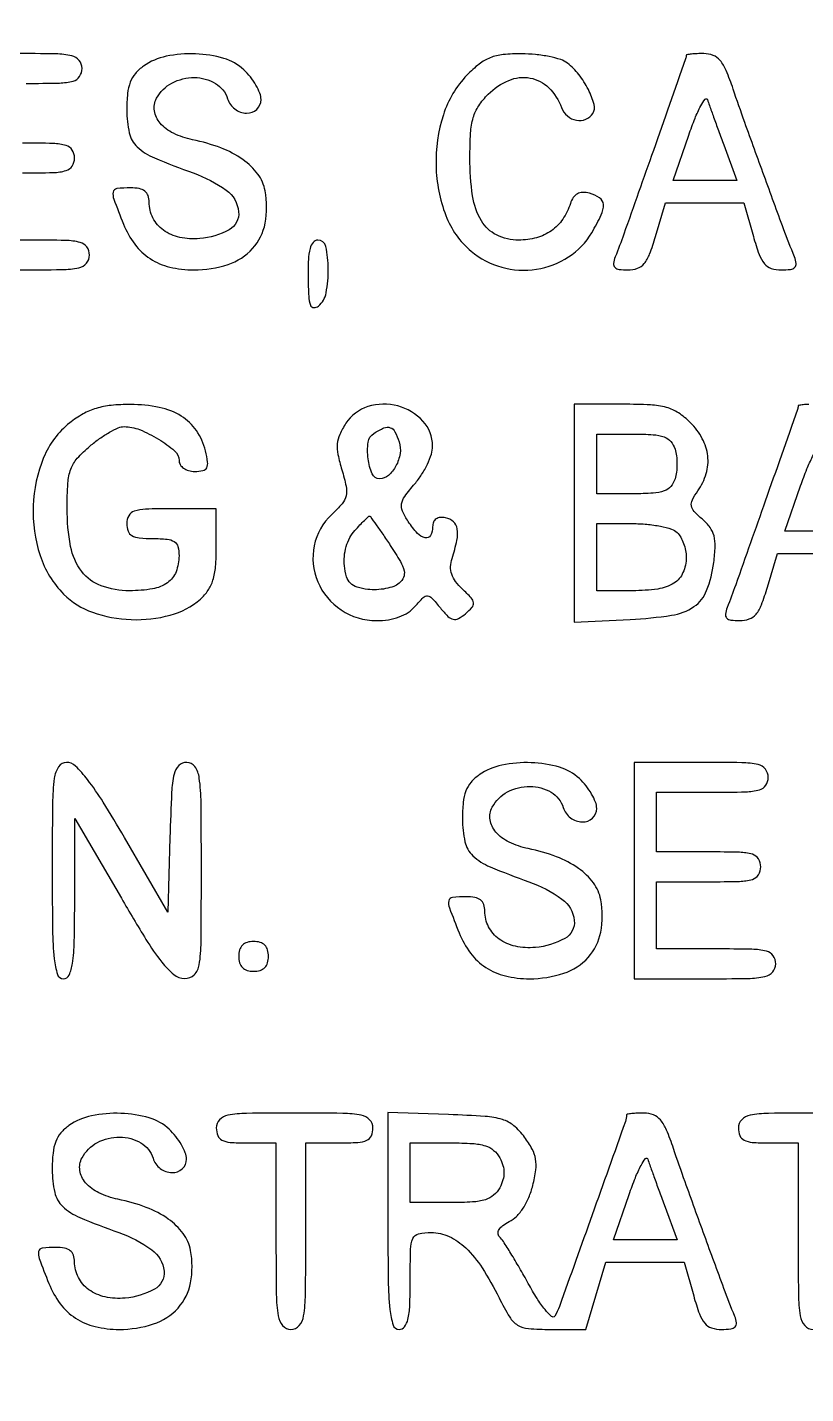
# Model space of a CAD drawing. Extents: x 0 to 1066, y 0 to 761.
# Drawn here: x 832.52 to 841.35, y 282.09 to 297.58 of the extents above; entities that cross this region are included whole.
import ezdxf

# ---------------------------------------------------------------- set-up
doc = ezdxf.new("R2010")
doc.units = 0
doc.header["$MEASUREMENT"] = 0

msp = doc.modelspace()

# ---------------------------------------------------------------- linework, layer by layer
for points in [[(183.390323, 95.266879, 0.000001), (192.989143, 95.254457, 0.000118)], [(479.458836, 95.240684, -0.000004), (502.524384, 95.211821, -0.198594)], [(710.559243, 95.267872, -0.000023), (733.258836, 95.240684, -0.000004), (756.324384, 95.211821, -0.198594)], [(416.092229, 95.24091, -0.000004), (439.072908, 95.212432, -0.198597)], [(542.992229, 95.24091, -0.000004), (565.972908, 95.212432, -0.198597)], [(606.442229, 95.24091, -0.000004), (629.422908, 95.212432, -0.198597)], [(669.892229, 95.24091, -0.000004), (692.872908, 95.212432, -0.198597)], [(832.5063, 296.946, 0.005909), (832.884326, 296.950467, 0.059311), (833.040338, 296.97279, 0.180365), (833.112856, 297.024288, 0.150217), (833.1408, 297.1152, 0.17273), (833.108127, 297.206957, 0.168559), (833.024475, 297.25855, 0.050222), (832.841922, 297.280249, 0.004487), (832.3794, 297.2844)], [(832.464, 295.9308, 0.006583), (832.813892, 295.935407, 0.063075), (832.961025, 295.957993, 0.183695), (833.02987, 296.009426, 0.142406), (833.0562, 296.1, 0.142406), (833.02987, 296.190574, 0.183695), (832.961025, 296.242007, 0.063075), (832.813892, 296.264593, 0.006583), (832.464, 296.2692)], [(832.4217, 294.831, 0.004147), (832.912409, 294.83507, 0.047763), (833.103788, 294.856603, 0.16431), (833.191194, 294.908193, 0.179874), (833.2254, 295.0002, 0.157888), (833.19586, 295.091416, 0.176663), (833.11965, 295.142963, 0.055952), (832.954778, 295.165053, 0.005351), (832.5486, 295.1694), (831.8718, 295.1694)], [(841.384884, 293.306678, 0.016528), (841.320752, 293.301987, 0.010464), (841.269648, 293.295462, 0.371455), (841.262395, 293.28705, -0.084799), (841.255891, 293.249034, -0.000052), (840.88992, 292.210262, -0.000388), (840.554376, 291.260528, -0.009822), (840.457375, 291.00285, 0.060048), (840.437783, 290.929119, 0.230938), (840.452032, 290.885262, 0.170663), (840.500125, 290.861154, 0.031659), (840.600379, 290.8548, 0.086283), (840.708494, 290.873597, 0.134827), (840.785323, 290.927559, 0.082591), (840.847396, 291.03457, 0.018432), (840.914868, 291.2355), (841.027276, 291.6162), (841.472243, 291.6162)], [(841.4739, 285.2712, 0.003595), (840.926795, 285.267267, 0.043488), (840.717788, 285.246021, 0.15568), (840.622798, 285.194485, 0.193568), (840.5856, 285.102, 0.094959), (840.602163, 285.015574, 0.184152), (840.64905, 284.964525, 0.098846), (840.742039, 284.93913, 0.017388), (840.924, 284.9328), (841.2624, 284.9328), (841.2624, 283.8753, 0.002827), (841.266131, 283.215341, 0.036854), (841.286934, 282.971137, 0.138781), (841.338194, 282.860668, 0.218517), (841.4316, 282.8178, 0.218517)]]:
    msp.add_lwpolyline(points, format="xyb")
for points in [[(409.06215, 749.15415), (40.8618, 749.132981), (40.8618, 380.65769), (40.8618, 12.1824), (501.2973, 12.1824), (961.7328, 12.1824), (961.7328, 380.646631), (961.7328, 749.110861), (961.41555, 749.1633, 0.040886), (961.153339, 749.184871, 0.000002), (934.190609, 749.194398, 0.000089), (904.448031, 749.199508, 0.000054), (869.1804, 749.195529, -0.000029), (813.61687, 749.186499, -0.000004), (696.10453, 749.175037, -0.000004), (556.774728, 749.163736, -0.000004)], [(833.83875, 297.142744, 0.064007), (833.745952, 297.058532, 0.085808), (833.688151, 296.960965, 0.066535), (833.657634, 296.831074, 0.024477), (833.6484, 296.642558, 0.055339), (833.677037, 296.384612, 0.149321), (833.767273, 296.226124, 0.090969), (833.961044, 296.100462, 0.013145), (834.402497, 295.930457, -0.070637), (834.776995, 295.734369, -0.215768), (834.916751, 295.491624, -0.299828), (834.808996, 295.287264, -0.104684), (834.475204, 295.18607, -0.073735), (834.248738, 295.200005, -0.104161), (834.064447, 295.281473, -0.119079), (833.945123, 295.420312, -0.118782), (833.9022, 295.598443, 0.082235), (833.889746, 295.673652, 0.147435), (833.853633, 295.724134, 0.119852), (833.789424, 295.752694, 0.045016), (833.6907, 295.7616, 0.028442), (833.536293, 295.75281, 0.327023), (833.494192, 295.713913, 0.139119), (833.500829, 295.634742, 0.005125), (833.610689, 295.351801, 0.065244), (833.739477, 295.122052, 0.088006), (833.912842, 294.959238, 0.085852), (834.13514, 294.863365, 0.059042), (834.408273, 294.831, 0.079385), (834.797477, 294.893186, 0.130563), (835.075288, 295.073824, 0.137881), (835.217428, 295.360302, 0.093265), (835.217628, 295.727047, 0.114024), (835.134095, 295.917928, 0.079467), (834.96507, 296.082686, 0.063948), (834.715722, 296.2145, 0.038754), (834.394566, 296.307234, -0.060203), (834.177887, 296.379977, -0.103319), (834.026806, 296.494845, -0.141227), (833.962442, 296.633635, -0.162669), (833.986878, 296.776946, -0.149104), (834.160637, 296.950003, -0.123853), (834.415031, 297.012498, -0.133716), (834.654353, 296.9459, -0.183571), (834.791873, 296.772472, 0.153609), (834.873787, 296.655812, 0.157876), (835.006816, 296.608661, 0.194842), (835.122796, 296.651972, 0.210147), (835.1712, 296.762053, 0.093821), (835.157533, 296.834246, 0.037607), (835.113683, 296.92517, 0.035541), (835.050323, 297.018663, 0.037508), (834.975397, 297.100453, 0.118482), (834.74967, 297.229194, 0.061394), (834.427323, 297.281156, 0.060569), (834.095156, 297.253254, 0.10142)], [(837.506629, 297.03992, 0.114205), (837.238761, 296.58954, 0.083506), (837.155834, 296.011564, 0.085163), (837.266364, 295.449094, 0.127519), (837.554803, 295.043027, 0.108551), (837.900666, 294.861535, 0.105254), (838.294805, 294.838943, 0.106878), (838.659222, 294.978373, 0.11522), (838.921918, 295.253112, 0.021165), (839.030599, 295.456261, 0.127063), (839.053765, 295.572849, 0.232712), (839.011027, 295.648558, 0.086167), (838.896543, 295.700743, 0.067058), (838.819689, 295.710155, 0.120753), (838.758562, 295.694391, 0.12276), (838.712309, 295.652409, 0.07065), (838.679501, 295.584211, -0.072622), (838.593376, 295.406971, -0.089596), (838.464895, 295.276059, -0.08774), (838.296431, 295.196538, -0.066597), (838.093587, 295.1694, -0.114856), (837.843475, 295.227622, -0.145297), (837.669922, 295.388008, -0.099183), (837.570315, 295.670934, -0.035212), (837.54, 296.100869, -0.014703), (837.548329, 296.384043, -0.055361), (837.578225, 296.558821, -0.07729), (837.639679, 296.691312, -0.049247), (837.747655, 296.822945, -0.096703), (837.981225, 296.980212, -0.146157), (838.223227, 297.006824, -0.15206), (838.433432, 296.89671, -0.107279), (838.578938, 296.67105, 0.127947), (838.645211, 296.576926, 0.131147), (838.74836, 296.528114, 0.142401), (838.855676, 296.539066, 0.159485), (838.934819, 296.605852, 0.211029), (838.948963, 296.707973, 0.047286), (838.883419, 296.875549, 0.046742), (838.775302, 297.04771, 0.065556), (838.647131, 297.175959, 0.088545), (838.570029, 297.215919, 0.025252), (838.438936, 297.249536, 0.02458), (838.284506, 297.273094, 0.023821), (838.126878, 297.281709, 0.026305), (837.91683, 297.272119, 0.068477), (837.769986, 297.236966, 0.074054), (837.644848, 297.165392, 0.034872)], [(839.993395, 297.26325, -0.084799), (839.986891, 297.225234, -0.000052), (839.62092, 296.186462, -0.000388), (839.285376, 295.236728, -0.009822), (839.188375, 294.97905, 0.060048), (839.168783, 294.905319, 0.230938), (839.183032, 294.861462, 0.170663), (839.231125, 294.837354, 0.031659), (839.331379, 294.831, 0.086283), (839.439494, 294.849797, 0.134827), (839.516323, 294.903759, 0.082591), (839.578396, 295.01077, 0.018432), (839.645868, 295.2117), (839.758276, 295.5924), (840.203243, 295.5924), (840.648211, 295.5924), (840.7548, 295.2117, 0.017944), (840.820185, 295.00679, 0.087286), (840.880412, 294.901331, 0.141822), (840.957634, 294.848952, 0.078722), (841.070946, 294.831, 0.029308), (841.176092, 294.837168, 0.166988), (841.225822, 294.861076, 0.236769), (841.240664, 294.904866, 0.061225), (841.22089, 294.97905, -0.006965), (841.098601, 295.295406, -0.001209), (840.877345, 295.89684, -0.001323), (840.657617, 296.503587, -0.005089), (840.525852, 296.88255, 0.017403), (840.447081, 297.0923, 0.074917), (840.378322, 297.206075, 0.125362), (840.298616, 297.263972, 0.094981), (840.192049, 297.2844, 0.00999), (840.115884, 297.282878, 0.016528), (840.051752, 297.278187, 0.010464), (840.000648, 297.271662, 0.371455)], [(840.419555, 296.24805), (840.569344, 295.8462), (840.207038, 295.8462), (839.844732, 295.8462), (840.022543, 296.360618, -0.011999), (840.093293, 296.550424, -0.026422), (840.158317, 296.690859, -0.047278), (840.208634, 296.767501, -0.601846), (840.23506, 296.762468, 0.009837), (840.256896, 296.696295, 0.001488), (840.303571, 296.564923, 0.001668), (840.359662, 296.410156, 0.001442)], [(835.704687, 294.749413, 0.009264), (835.712032, 294.53099, 0.072827), (835.731898, 294.431733, 0.300554), (835.768813, 294.404022, 0.190435), (835.821811, 294.421371, 0.174687), (835.90928, 294.56991, 0.048732), (835.933621, 294.84293, 0.050664), (835.905694, 295.096456, 0.353693), (835.815476, 295.1694, 0.226957), (835.762049, 295.143832, 0.105432), (835.726526, 295.073554, 0.053591), (835.707544, 294.948659, 0.014711)], [(833.001328, 293.096343, 0.129246), (832.705205, 292.703697, 0.088626), (832.587013, 292.155392, 0.087215), (832.665565, 291.591733, 0.118789), (832.93236, 291.155531, 0.112618), (833.260824, 290.949094, 0.075265), (833.698935, 290.866395, 0.075304), (834.141652, 290.917085, 0.113008), (834.483523, 291.099166, 0.065979), (834.571355, 291.198389, 0.074329), (834.626072, 291.313291, 0.054743), (834.654967, 291.466284, 0.019325), (834.6636, 291.689573), (834.6636, 292.1238), (834.156, 292.1238, 0.008455), (833.862302, 292.118833, 0.072107), (833.733, 292.0956, 0.188641), (833.671468, 292.044332, 0.12648), (833.6484, 291.9546, 0.087745), (833.663399, 291.869792, 0.177212), (833.706563, 291.818636, 0.10769), (833.790166, 291.792353, 0.022514), (833.9445, 291.7854, -0.021714), (834.106585, 291.778358, -0.124268), (834.187265, 291.750351, -0.187079), (834.227695, 291.693664, -0.062494), (834.2406, 291.59082, -0.091498), (834.206963, 291.408547, -0.148314), (834.111174, 291.284986, -0.113347), (833.941088, 291.214847, -0.041372), (833.67992, 291.1932, -0.086758), (833.357334, 291.249599, -0.145015), (833.137123, 291.411575, -0.116882), (833.011179, 291.696749, -0.045825), (832.9716, 292.127689, -0.015089), (832.980247, 292.414168, -0.073154), (833.013495, 292.572958, -0.095003), (833.086951, 292.694979, -0.035007), (833.231891, 292.83538, -0.021479), (833.340686, 292.919217, -0.024071), (833.452326, 292.990063, -0.024321), (833.552191, 293.040628, -0.105406), (833.616792, 293.0544, -0.095864), (833.794127, 293.020084, -0.042073), (834.008696, 292.912065, -0.039621), (834.191119, 292.779147, -0.218876), (834.2406, 292.671527, 0.137225), (834.254137, 292.623132, 0.104143), (834.291996, 292.582739, 0.087371), (834.349539, 292.555935, 0.065501), (834.418971, 292.5468, 0.051376), (834.511948, 292.556379, 0.224479), (834.554899, 292.588825, 0.158116), (834.56558, 292.651588, 0.023398), (834.540742, 292.77945, 0.090086), (834.438494, 293.00944, 0.105062), (834.266033, 293.174482, 0.089301), (834.01748, 293.272588, 0.048933), (833.6907, 293.305381, 0.02471), (833.471234, 293.295018, 0.049497), (833.301112, 293.261329, 0.05494), (833.152639, 293.197821, 0.038421)], [(836.13328, 293.09206, 0.039553), (836.064065, 292.965655, 0.083984), (836.036081, 292.858011, 0.072516), (836.043096, 292.73724, 0.02375), (836.087359, 292.564101, -0.021576), (836.135897, 292.377624, -0.108718), (836.135352, 292.270591, -0.121255), (836.089914, 292.17957, -0.029705), (835.97323, 292.057718, 0.156133), (835.773983, 291.704307, 0.151634), (835.813847, 291.296233, 0.147851), (836.079842, 290.97521, 0.147376), (836.479483, 290.8548, 0.038806), (836.616093, 290.865418, 0.049706), (836.73811, 290.897157, 0.055098), (836.840642, 290.948454, 0.072307), (836.919367, 291.01727, -0.018945), (837.010885, 291.116302, -0.216096), (837.059444, 291.134651, -0.193875), (837.108251, 291.111233, -0.014945), (837.204943, 290.998864, 0.025285), (837.290698, 290.903273, 0.141931), (837.350117, 290.870267, 0.183328), (837.409592, 290.878501, 0.04817), (837.49056, 290.933474, 0.037348), (837.565228, 291.005499, 0.217808), (837.580958, 291.056382, 0.156719), (837.554775, 291.112, 0.017469), (837.454364, 291.212323, -0.044006), (837.377525, 291.297699, -0.080245), (837.33394, 291.380462, -0.089908), (837.321426, 291.466019, -0.068744), (837.337585, 291.559393, 0.023636), (837.392558, 291.764901, 0.092758), (837.396364, 291.895515, 0.169888), (837.353233, 291.975907, 0.135324), (837.26505, 292.021012, 0.072907), (837.203881, 292.024577, 0.130297), (837.156814, 292.007585, 0.144441), (837.127431, 291.971124, 0.098163), (837.117, 291.918503, -0.119465), (837.0933, 291.820725, -0.339694), (837.033798, 291.792693, -0.156077), (836.944604, 291.844275, -0.039216), (836.840556, 291.978774, -0.037791), (836.775099, 292.097322, -0.151707), (836.764667, 292.17849, -0.116558), (836.801049, 292.263273, -0.018236), (836.915426, 292.406492, 0.035983), (836.992572, 292.510447, 0.031599), (837.057788, 292.628888, 0.032936), (837.102882, 292.743687, 0.077264), (837.117, 292.834506, 0.186977), (837.00767, 293.116646, 0.14484), (836.723288, 293.288565, 0.140185), (836.383856, 293.280932, 0.174159)], [(838.7244, 292.072253), (838.7244, 290.836306), (839.357449, 290.868274, 0.024309), (839.828374, 290.915079, 0.112633), (840.081526, 291.013848, 0.153372), (840.225342, 291.195335, 0.058166), (840.30608, 291.512148, 0.023573), (840.321821, 291.694307, 0.073694), (840.30859, 291.816263, 0.094912), (840.263236, 291.911502, 0.057312), (840.177925, 292.003408, -0.027153), (840.083213, 292.093859, -0.149392), (840.052377, 292.156488, -0.161279), (840.063037, 292.22302, -0.033096), (840.125533, 292.326145, 0.080592), (840.219889, 292.521387, 0.100315), (840.237843, 292.721737, 0.097349), (840.176181, 292.917823, 0.071783), (840.039545, 293.100545, 0.050512), (839.905395, 293.210021, 0.079484), (839.770203, 293.271188, 0.053942), (839.58771, 293.300352, 0.012674), (839.278145, 293.3082), (838.7244, 293.3082)], [(836.737589, 292.88114, -0.115961), (836.747705, 292.74905, -0.083184), (836.700897, 292.608007, -0.090454), (836.615858, 292.499969, -0.182884), (836.516053, 292.4622, -0.300839), (836.432243, 292.517645, -0.068666), (836.385451, 292.690217, -0.065045), (836.385872, 292.877517, -0.222068), (836.4499, 292.977585, -0.037137), (836.565269, 293.039168, -0.18702), (836.636961, 293.04249, -0.196173), (836.690079, 292.996751, -0.041311)], [(839.8665, 292.8006, -0.047189), (839.883179, 292.72349, -0.029688), (839.888652, 292.6314, -0.029688), (839.883179, 292.53931, -0.047189), (839.8665, 292.4622, -0.103276), (839.818362, 292.376774, -0.127418), (839.743071, 292.325447, -0.071188), (839.618044, 292.299746, -0.015153), (839.395499, 292.293), (838.9782, 292.293), (838.9782, 292.6314), (838.9782, 292.9698), (839.395499, 292.9698, -0.015153), (839.618044, 292.963054, -0.071188), (839.743071, 292.937353, -0.127418), (839.818362, 292.886026, -0.103276)], [(841.688555, 292.27185), (841.838344, 291.87), (841.476038, 291.87), (841.113732, 291.87), (841.291543, 292.384418, -0.011999), (841.362293, 292.574224, -0.026422), (841.427317, 292.714659, -0.047278), (841.477634, 292.791301, -0.601846), (841.50406, 292.786268, 0.009837), (841.525896, 292.720095, 0.001488), (841.572571, 292.588723, 0.001668), (841.628662, 292.433956, 0.001442)], [(836.636808, 291.70813, -0.012827), (836.7514, 291.524925, -0.075701), (836.793504, 291.420176, -0.159105), (836.78718, 291.345515, -0.120075), (836.737766, 291.279017, -0.08589), (836.675594, 291.243306, -0.038442), (836.58449, 291.217783, -0.036581), (836.481569, 291.20504, -0.041078), (836.381866, 291.208237, -0.044993), (836.260394, 291.233378, -0.124486), (836.186142, 291.27806, -0.123529), (836.141726, 291.352906, -0.043972), (836.116609, 291.475632, -0.053422), (836.115827, 291.583489, -0.047057), (836.137477, 291.69395, -0.048153), (836.178555, 291.795667, -0.063965), (836.235471, 291.877482, -0.005698), (836.292859, 291.939461, -0.008739), (836.344104, 291.991695, -0.003998), (836.38848, 292.034681, -0.192707), (836.39977, 292.0392, -0.240293), (836.410759, 292.033595, -0.001535), (836.476802, 291.941948, -0.005663), (836.551523, 291.835048, -0.003528)], [(839.89188, 291.85308, -0.070395), (839.930794, 291.801339, -0.038897), (839.963579, 291.729194, -0.037889), (839.985931, 291.64937, -0.049362), (839.9934, 291.5739, -0.103441), (839.956745, 291.398618, -0.151109), (839.854393, 291.280079, -0.105063), (839.670977, 291.213285, -0.034985), (839.38428, 291.1932), (838.9782, 291.1932), (838.9782, 291.5739), (838.9782, 291.9546), (839.38428, 291.9546, -0.022886), (839.547185, 291.94714, -0.026473), (839.700896, 291.924779, -0.026952), (839.827095, 291.892381, -0.120635)], [(832.8024, 288.0207, 0.003213), (832.806728, 287.347179, 0.022561), (832.825738, 287.0196, 0.049302), (832.861653, 286.843877, 0.328801), (832.9293, 286.794, 0.295501), (832.994672, 286.836331, 0.070336), (833.032406, 286.967031, 0.029944), (833.05244, 287.214594, 0.004715), (833.058037, 287.70345), (833.059874, 288.6129), (833.586787, 287.706757, 0.006242), (833.866161, 287.239824, 0.029041), (834.045882, 286.982537, 0.052989), (834.183126, 286.842038, 0.170079), (834.30405, 286.797307, 0.199339), (834.412331, 286.840073, 0.163117), (834.470025, 286.951506, 0.036571), (834.491104, 287.210381, 0.002034), (834.4944, 288.0207, 0.002367), (834.490769, 288.787872, 0.031318), (834.470384, 289.070183, 0.117824), (834.420577, 289.198877, 0.246563), (834.32816, 289.2474, 0.195513), (834.237355, 289.210482, 0.145553), (834.184052, 289.115056, 0.043894), (834.156539, 288.908793, 0.004128), (834.13781, 288.397518), (834.1137, 287.547636), (833.620517, 288.397518, 0.007787), (833.380438, 288.796783, 0.025041), (833.203601, 289.05141, 0.035073), (833.065747, 289.206318, 0.195814), (832.964867, 289.2474, 0.254619), (832.874861, 289.198388, 0.110911), (832.826351, 289.066558, 0.030502), (832.806087, 288.780386, 0.002427)], [(837.64575, 289.105744, 0.064007), (837.552952, 289.021532, 0.085808), (837.495151, 288.923965, 0.066535), (837.464634, 288.794074, 0.024477), (837.4554, 288.605558, 0.055339), (837.484037, 288.347612, 0.149321), (837.574273, 288.189124, 0.090969), (837.768044, 288.063462, 0.013145), (838.209497, 287.893457, -0.070637), (838.583995, 287.697369, -0.215768), (838.723751, 287.454624, -0.299828), (838.615996, 287.250264, -0.104684), (838.282204, 287.14907, -0.073735), (838.055738, 287.163005, -0.104161), (837.871447, 287.244473, -0.119079), (837.752123, 287.383312, -0.118782), (837.7092, 287.561443, 0.082235), (837.696746, 287.636652, 0.147435), (837.660633, 287.687134, 0.119852), (837.596424, 287.715694, 0.045016), (837.4977, 287.7246, 0.028442), (837.343293, 287.71581, 0.327023), (837.301192, 287.676913, 0.139119), (837.307829, 287.597742, 0.005125), (837.417689, 287.314801, 0.065244), (837.546477, 287.085052, 0.088006), (837.719842, 286.922238, 0.085852), (837.94214, 286.826365, 0.059042), (838.215273, 286.794, 0.079385), (838.604477, 286.856186, 0.130563), (838.882288, 287.036824, 0.137881), (839.024428, 287.323302, 0.093265), (839.024628, 287.690047, 0.114024), (838.941095, 287.880928, 0.079467), (838.77207, 288.045686, 0.063948), (838.522722, 288.1775, 0.038754), (838.201566, 288.270234, -0.060203), (837.984887, 288.342977, -0.103319), (837.833806, 288.457845, -0.141227), (837.769442, 288.596635, -0.162669), (837.793878, 288.739946, -0.149104), (837.967637, 288.913003, -0.123853), (838.222031, 288.975498, -0.133716), (838.461353, 288.9089, -0.183571), (838.598873, 288.735472, 0.153609), (838.680787, 288.618812, 0.157876), (838.813816, 288.571661, 0.194842), (838.929796, 288.614972, 0.210147), (838.9782, 288.725053, 0.093821), (838.964533, 288.797246, 0.037607), (838.920683, 288.88817, 0.035541), (838.857323, 288.981663, 0.037508), (838.782397, 289.063453, 0.118482), (838.55667, 289.192194, 0.061394), (838.234323, 289.244156, 0.060569), (837.902156, 289.216254, 0.10142)], [(839.4012, 288.0207), (839.4012, 286.794), (840.2049, 286.794, 0.004147), (840.695609, 286.79807, 0.047763), (840.886988, 286.819603, 0.16431), (840.974394, 286.871193, 0.179874), (841.0086, 286.9632, 0.157888), (840.97906, 287.054416, 0.176663), (840.90285, 287.105962, 0.055952), (840.737978, 287.128053, 0.005351), (840.3318, 287.1324), (839.655, 287.1324), (839.655, 287.5131), (839.655, 287.8938), (840.2472, 287.8938, 0.006583), (840.597092, 287.898407, 0.063075), (840.744225, 287.920993, 0.183695), (840.81307, 287.972426, 0.142406), (840.8394, 288.063, 0.142406), (840.81307, 288.153574, 0.183695), (840.744225, 288.205007, 0.063075), (840.597092, 288.227593, 0.006583), (840.2472, 288.2322), (839.655, 288.2322), (839.655, 288.5706), (839.655, 288.909), (840.2895, 288.909, 0.005909), (840.667526, 288.913467, 0.059311), (840.823538, 288.93579, 0.180365), (840.896056, 288.987288, 0.150217), (840.924, 289.0782, 0.17273), (840.891327, 289.169957, 0.168559), (840.807675, 289.22155, 0.050222), (840.625122, 289.243249, 0.004487), (840.1626, 289.2474), (839.4012, 289.2474)], [(834.9174, 287.0478, 0.072254), (834.928131, 286.973931, 0.124864), (834.9597, 286.9209, 0.124864), (835.012731, 286.889331, 0.072254), (835.0866, 286.8786, 0.072254), (835.160469, 286.889331, 0.124864), (835.2135, 286.9209, 0.124864), (835.245069, 286.973931, 0.072254), (835.2558, 287.0478, 0.072254), (835.245069, 287.121669, 0.124864), (835.2135, 287.1747, 0.124864), (835.160469, 287.206269, 0.072254), (835.0866, 287.217, 0.072254), (835.012731, 287.206269, 0.124864), (834.9597, 287.1747, 0.124864), (834.928131, 287.121669, 0.072254)], [(832.99275, 285.129544, 0.064007), (832.899952, 285.045332, 0.085808), (832.842151, 284.947765, 0.066535), (832.811634, 284.817874, 0.024477), (832.8024, 284.629358, 0.055339), (832.831037, 284.371412, 0.149321), (832.921273, 284.212924, 0.090969), (833.115044, 284.087262, 0.013145), (833.556497, 283.917257, -0.070637), (833.930995, 283.721169, -0.215768), (834.070751, 283.478424, -0.299828), (833.962996, 283.274064, -0.104684), (833.629204, 283.17287, -0.073735), (833.402738, 283.186805, -0.104161), (833.218447, 283.268273, -0.119079), (833.099123, 283.407112, -0.118782), (833.0562, 283.585243, 0.082235), (833.043746, 283.660452, 0.147435), (833.007633, 283.710934, 0.119852), (832.943424, 283.739494, 0.045016), (832.8447, 283.7484, 0.028442), (832.690293, 283.73961, 0.327023), (832.648192, 283.700713, 0.139119), (832.654829, 283.621542, 0.005125), (832.764689, 283.338601, 0.065244), (832.893477, 283.108852, 0.088006), (833.066842, 282.946038, 0.085852), (833.28914, 282.850165, 0.059042), (833.562273, 282.8178, 0.079385), (833.951477, 282.879986, 0.130563), (834.229288, 283.060624, 0.137881), (834.371428, 283.347102, 0.093265), (834.371628, 283.713847, 0.114024), (834.288095, 283.904728, 0.079467), (834.11907, 284.069486, 0.063948), (833.869722, 284.2013, 0.038754), (833.548566, 284.294034, -0.060203), (833.331887, 284.366777, -0.103319), (833.180806, 284.481645, -0.141227), (833.116442, 284.620435, -0.162669), (833.140878, 284.763746, -0.149104), (833.314637, 284.936803, -0.123853), (833.569031, 284.999298, -0.133716), (833.808353, 284.9327, -0.183571), (833.945873, 284.759272, 0.153609), (834.027787, 284.642612, 0.157876), (834.160816, 284.595461, 0.194842), (834.276796, 284.638772, 0.210147), (834.3252, 284.748853, 0.093821), (834.311533, 284.821046, 0.037607), (834.267683, 284.91197, 0.035541), (834.204323, 285.005463, 0.037508), (834.129397, 285.087253, 0.118482), (833.90367, 285.215994, 0.061394), (833.581323, 285.267956, 0.060569), (833.249156, 285.240054, 0.10142)], [(834.6636, 285.102, 0.094959), (834.680163, 285.015574, 0.184152), (834.72705, 284.964525, 0.098846), (834.820039, 284.93913, 0.017388), (835.002, 284.9328), (835.3404, 284.9328), (835.3404, 283.8753, 0.002827), (835.344131, 283.215341, 0.036854), (835.364934, 282.971137, 0.138781), (835.416194, 282.860668, 0.218517), (835.5096, 282.8178, 0.218517), (835.603006, 282.860668, 0.138781), (835.654266, 282.971137, 0.036854), (835.675069, 283.215341, 0.002827), (835.6788, 283.8753), (835.6788, 284.9328), (836.0595, 284.9328, 0.013964), (836.269258, 284.938659, 0.090841), (836.371463, 284.96335, 0.188085), (836.422034, 285.014395, 0.102588), (836.4402, 285.102, 0.193568), (836.403002, 285.194485, 0.15568), (836.308013, 285.246021, 0.043488), (836.099005, 285.267267, 0.003595), (835.5519, 285.2712, 0.003595), (835.004795, 285.267267, 0.043488), (834.795788, 285.246021, 0.15568), (834.700798, 285.194485, 0.193568)], [(836.6094, 284.047921, 0.003202), (836.613726, 283.372413, 0.022501), (836.632732, 283.04397, 0.049121), (836.66863, 282.867747, 0.329081), (836.7363, 282.8178, 0.232029), (836.798037, 282.84808, 0.108427), (836.837169, 282.9306, 0.047315), (836.857901, 283.086457, 0.00942), (836.8632, 283.3677, -0.00595), (836.867507, 283.729665, -0.096871), (836.893544, 283.847798, -0.238613), (836.95821, 283.901415, -0.056005), (837.102253, 283.9176, -0.111153), (837.303705, 283.872256, -0.081177), (837.49302, 283.741401, -0.058854), (837.67871, 283.514771, -0.025924), (837.870572, 283.17735, 0.019528), (837.991403, 282.95838, 0.119336), (838.081652, 282.867304, 0.1192), (838.203613, 282.827546, 0.019465), (838.45385, 282.8178), (838.856661, 282.8178), (838.969068, 283.1985), (839.081476, 283.5792), (839.526443, 283.5792), (839.971411, 283.5792), (840.078, 283.1985, 0.017944), (840.143385, 282.99359, 0.087286), (840.203612, 282.888131, 0.141822), (840.280834, 282.835752, 0.078722), (840.394146, 282.8178, 0.029308), (840.499292, 282.823968, 0.166988), (840.549022, 282.847876, 0.236769), (840.563864, 282.891666, 0.061225), (840.54409, 282.96585, -0.006965), (840.421801, 283.282206, -0.001209), (840.200545, 283.88364, -0.001323), (839.980817, 284.490387, -0.005089), (839.849052, 284.86935, 0.017403), (839.770281, 285.0791, 0.074917), (839.701522, 285.192875, 0.125362), (839.621816, 285.250772, 0.094981), (839.515249, 285.2712, 0.00999), (839.439084, 285.269678, 0.016528), (839.374952, 285.264987, 0.010464), (839.323848, 285.258462, 0.371455), (839.316595, 285.25005, -0.085713), (839.303456, 285.174077, -0.000205), (838.926379, 284.117062, -0.000326), (838.554915, 283.079262, -0.052347), (838.501849, 282.96912, -0.469935), (838.466571, 282.964198, -0.03714), (838.392441, 283.042735, -0.029772), (838.301037, 283.170022, -0.015705), (838.202343, 283.33776, 0.00553), (838.101832, 283.516825, 0.006942), (838.004561, 283.68042, 0.005676), (837.919707, 283.815265, 0.053145), (837.876676, 283.868564, -0.183705), (837.85926, 283.90735, -0.158456), (837.870613, 283.950791, -0.095196), (837.913879, 283.996336, -0.040132), (837.986533, 284.039987, 0.084253), (838.068483, 284.099601, 0.049314), (838.144549, 284.194586, 0.044595), (838.208256, 284.314732, 0.038698), (838.253264, 284.450063, 0.026721), (838.287234, 284.626422, 0.076578), (838.285242, 284.750841, 0.082928), (838.246216, 284.863184, 0.035157), (838.159872, 284.997862, 0.057331), (838.037302, 285.12814, 0.10358), (837.908917, 285.197432, 0.055706), (837.713785, 285.232374, 0.007564), (837.298558, 285.253471), (836.6094, 285.278043)], [(837.8784, 284.7636, -0.049536), (837.914562, 284.676226, -0.073486), (837.926653, 284.5944, -0.073486), (837.914562, 284.512574, -0.049536), (837.8784, 284.4252, -0.09537), (837.809505, 284.340275, -0.100861), (837.715266, 284.289033, -0.059921), (837.570232, 284.263048, -0.014397), (837.325523, 284.256), (836.8632, 284.256), (836.8632, 284.5944), (836.8632, 284.9328), (837.325523, 284.9328, -0.014397), (837.570232, 284.925752, -0.059921), (837.715266, 284.899767, -0.100861), (837.809505, 284.848525, -0.09537)], [(839.742755, 284.23485), (839.892544, 283.833), (839.530238, 283.833), (839.167932, 283.833), (839.345743, 284.347418, -0.011999), (839.416493, 284.537224, -0.026422), (839.481517, 284.677659, -0.047278), (839.531834, 284.754301, -0.601846), (839.55826, 284.749268, 0.009837), (839.580096, 284.683095, 0.001488), (839.626771, 284.551723, 0.001668), (839.682862, 284.396956, 0.001442)]]:
    msp.add_lwpolyline(points, format="xyb", close=True)

doc.saveas('drawing.dxf')
